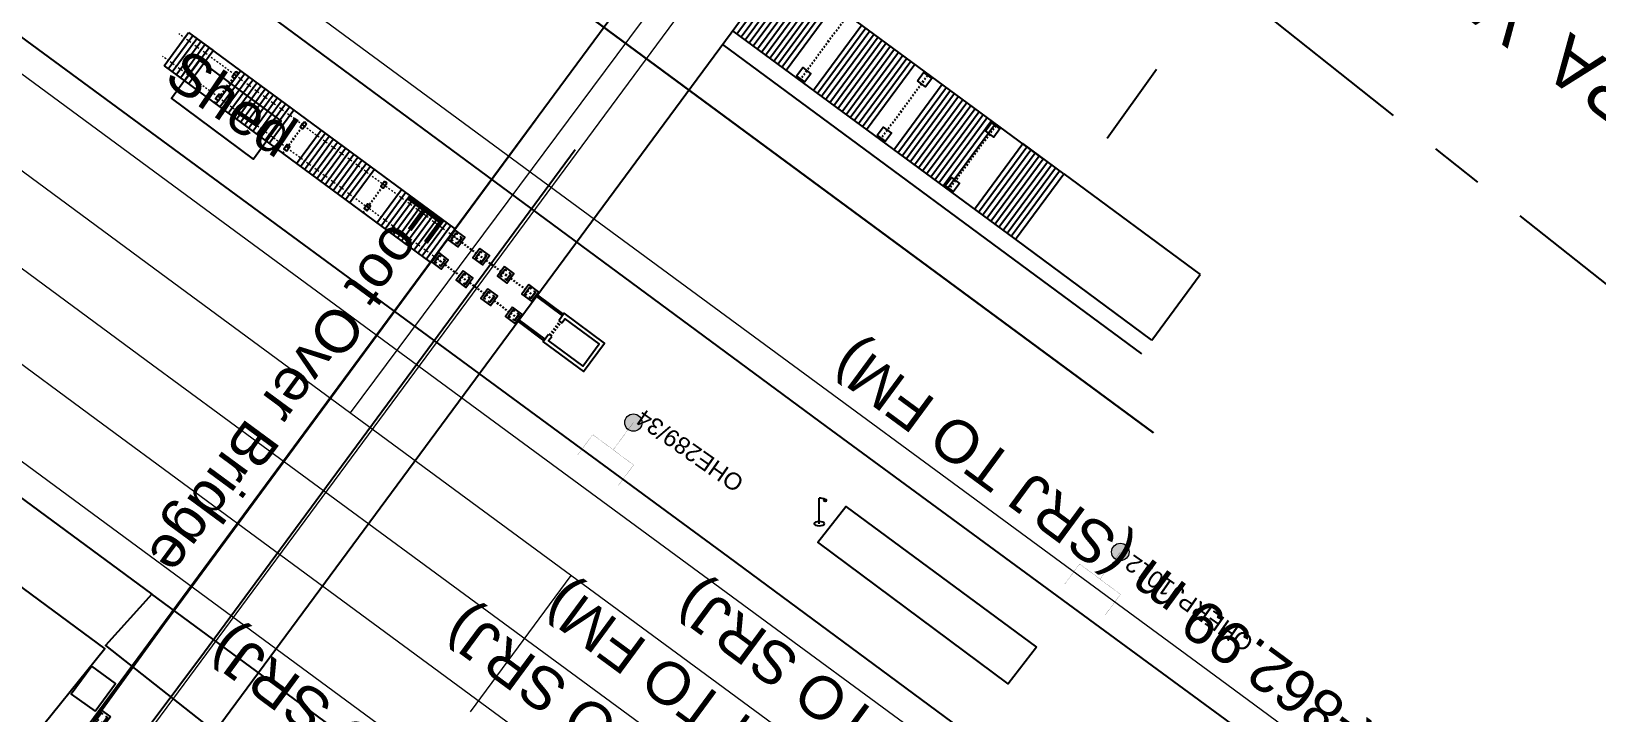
# Model space of a CAD drawing. Header units: metres. Extents: x 646303 to 662875, y 3366650 to 3378730.
# Drawn here: x 652987.1 to 653079.4, y 3373725 to 3373765.2 of the extents above; entities that cross this region are included whole.
import ezdxf
from ezdxf.enums import TextEntityAlignment as Align

# ---------------------------------------------------------------- set-up
doc = ezdxf.new("R2010")
doc.units = ezdxf.units.M
doc.header["$MEASUREMENT"] = 0
for name, pattern in [('CENTER', [50.8, 31.75, -6.35, 6.35, -6.35]), ('DASHED', [0.75, 0.5, -0.25]), ('HIDDEN', [0.375, 0.25, -0.125])]:
    doc.linetypes.add(name, pattern=pattern)
for name, color, linetype in [('AA_P_CEN_0.05', 2, 'CENTER'), ('AA_P_CON_0.30', 1, 'Continuous'), ('BASE PLATE', 1, 'Continuous'), ('col', 7, 'Continuous'), ('DFCC Boundary', 6, 'CENTER'), ('GOVT_BUILDING', 251, 'Continuous'), ('GRILL', 251, 'Continuous'), ('LAMP_POST', 7, 'Continuous'), ('PLATFORM', 7, 'Continuous'), ('RESIDENTIAL_BL_PUC', 251, 'Continuous'), ('SHED', 252, 'Continuous'), ('STEPS', 7, 'Continuous'), ('TOPO_TEXT', 251, 'Continuous'), ('Village Name', 7, 'Continuous')]:
    doc.layers.add(name, color=color, linetype=linetype)
for name, color, linetype, lineweight in [('Existing Chainage', 7, 'Continuous', 0), ('Existing IR Track', 143, 'Continuous', 0), ('OHE MAST', 8, 'Continuous', 0), ('OHE MAST TEXT', 8, 'Continuous', 0), ('pro Center line', 7, 'Continuous', 0), ('PROPOSED DFCC TRACK', 1, 'Continuous', 0), ("RAJPURA STN. SRJ's", 251, 'Continuous', 0)]:
    doc.layers.add(name, color=color, linetype=linetype, lineweight=lineweight)
doc.styles.get("Standard").update_dxf_attribs({"font": 'arial.ttf'})
doc.styles.add('Vill txt', font='arial.ttf', dxfattribs={"height": 3})
doc.linetypes.add('F-LINE', pattern='A,0.6,["X",Standard,S=0.3,R=0,X=0,Y=-0.15],0.1', length=0.7)

# ---------------------------------------------------------------- blocks, each defined once
blk = doc.blocks.new('LP')
for points in [[(0, 0), (0, 1.501)], [(0.252, 1.35), (0.436, 1.35)]]:
    blk.add_lwpolyline(points)
for centre, radius, start, end in [((0.066, 0.986), 0.519, 57.64249, 97.31648), ((0.344, 1.331), 0.094, 11.70118, 168.04763)]:
    blk.add_arc(centre, radius, start, end)
blk.add_ellipse((0.345, 1.357), major_axis=(0.0017, 0.0438), ratio=0.461056, start_param=1.74022, end_param=4.575836)
at = {"extrusion": (0, 0, -1)}
blk.add_ellipse((0, 0.005), major_axis=(0.308, 0), ratio=0.400495, dxfattribs=at)
blk = doc.blocks.new('OHE MAST')
h = blk.add_hatch(color=256)
edge = h.paths.add_edge_path()
edge.add_arc((0, 0), 0.514, 0, 360)
at = {"const_width": 0.01, "flags": 128}
for points in [[(1.5, 3.5), (1.5, 2), (-1.5, 2), (-1.5, 3.5)], [(0, 2), (0, 0)]]:
    blk.add_lwpolyline(points, dxfattribs=at)
blk.add_circle((0, 0), 0.514)
blk = doc.blocks.new('A$C23ec8c73')
at = {"layer": 'BASE PLATE', "elevation": -86491}
blk.add_lwpolyline([(350, 350), (-350, 350), (-350, -350), (350, -350)], close=True, dxfattribs=at)
at = {"layer": 'col', "color": 1, "ltscale": 1.5, "elevation": -86491}
for points in [[(206, 204, 0.373119), (191, 216), (-191, 216, 0.373119), (-206, 204), (-217, 131, -0.373119), (-224, 125), (-225, 125), (-225, 225), (225, 225), (225, 125), (224, 125, -0.373119), (217, 131)], [(206, -204, -0.373119), (191, -216), (-191, -216, -0.373119), (-206, -204), (-217, -131, 0.373119), (-224, -125), (-225, -125), (-225, -225), (225, -225), (225, -125), (224, -125, 0.373119), (217, -131)]]:
    blk.add_lwpolyline(points, format="xyb", close=True, dxfattribs=at)
blk = doc.blocks.new('tatit')
at = {"color": 1, "linetype": 'F-LINE', "elevation": 204605}
blk.add_lwpolyline([(154308, -342324), (154308, -311624)], dxfattribs=at)
at = {"layer": 'AA_P_CEN_0.05', "color": 1, "linetype": 'HIDDEN', "lineweight": 30, "ltscale": 3}
for p, q in [((134138, -305374, 114733), (134138, -311624, 329516)), ((135778, -305374, 170907), (135778, -311624, 385690))]:
    blk.add_line(p, q, dxfattribs=at)
for points, elevation in [([(133738, -289581), (136178, -289581)], 375580), ([(133738, -294574), (136178, -294574)], 207096), ([(133738, -300474), (136178, -300474)], 207096), ([(155308, -316524), (160108, -316524)], 139697), ([(155308, -322424), (160108, -322424)], 139697), ([(155308, -327417), (160108, -327417)], 308181)]:
    blk.add_lwpolyline(points, dxfattribs=dict(at, elevation=elevation))
at = {"layer": 'AA_P_CON_0.30'}
for p, q in [((133738, -285874, 207096), (136178, -285874, 272004)), ((70915, -305374, 181753), (160762, -305374, 205967)), ((160762, -311624, 205967), (70915, -311624, 181753)), ((155308, -342324, 204605), (155308, -332324, 204605)), ((160108, -332324, 204605), (160108, -342324, 204605))]:
    blk.add_line(p, q, dxfattribs=at)
at = {"layer": 'AA_P_CON_0.30', "color": 1}
for p, q in [((133993, -311624, 113598), (133993, -313524, 113598)), ((134093, -311624, 113598), (134093, -313524, 113598)), ((135823, -311624, 199273), (135823, -313524, 199273)), ((135923, -311624, 199273), (135923, -313524, 199273)), ((135458, -313524, 199273), (135458, -313754, 199273))]:
    blk.add_line(p, q, dxfattribs=at)
at = {"layer": 'AA_P_CON_0.30', "color": 1, "linetype": 'DASHED', "ltscale": 0.5}
for p, q in [((134458, -313589, 113598), (135458, -313589, 199273)), ((134458, -313689, 113598), (135458, -313689, 199273))]:
    blk.add_line(p, q, dxfattribs=at)
at = {"layer": 'AA_P_CON_0.30'}
for points, elevation in [([(133738, -285874), (133738, -305374)], 272004), ([(136178, -285874), (136178, -305374)], 336911), ([(136178, -285874), (136178, -287674)], 272004), ([(133738, -286174), (136178, -286174)], 207096), ([(133738, -286474), (136178, -286474)], 207096), ([(133738, -286774), (136178, -286774)], 207096), ([(133738, -287074), (136178, -287074)], 207096), ([(133738, -287374), (136178, -287374)], 207096), ([(133738, -287674), (136178, -287674)], 207096), ([(133738, -289674), (136178, -289674)], 207096), ([(133738, -289974), (136178, -289974)], 207096), ([(133738, -290274), (136178, -290274)], 207096), ([(133738, -290274), (136178, -290274)], 207096), ([(133738, -290574), (136178, -290574)], 207096), ([(133738, -290874), (136178, -290874)], 207096), ([(133738, -291174), (136178, -291174)], 207096), ([(133738, -291474), (136178, -291474)], 207096), ([(133738, -291774), (136178, -291774)], 207096), ([(133738, -292074), (136178, -292074)], 207096), ([(133738, -292074), (136178, -292074)], 207096), ([(133738, -292374), (136178, -292374)], 207096), ([(133738, -292674), (136178, -292674)], 207096), ([(133738, -292974), (136178, -292974)], 207096), ([(133738, -293274), (136178, -293274)], 207096), ([(133738, -293574), (136178, -293574)], 207096), ([(133738, -293574), (136178, -293574)], 207096), ([(133738, -295574), (136178, -295574)], 272004), ([(133738, -295874), (136178, -295874)], 272004), ([(133738, -296174), (136178, -296174)], 272004), ([(133738, -296474), (136178, -296474)], 272004), ([(133738, -296474), (136178, -296474)], 272004), ([(133738, -296774), (136178, -296774)], 272004), ([(133738, -297074), (136178, -297074)], 272004), ([(133738, -297374), (136178, -297374)], 272004), ([(133738, -297674), (136178, -297674)], 272004), ([(133738, -297974), (136178, -297974)], 272004), ([(133738, -298274), (136178, -298274)], 272004), ([(133738, -298274), (136178, -298274)], 272004), ([(133738, -298574), (136178, -298574)], 272004), ([(133738, -298874), (136178, -298874)], 272004), ([(133738, -299174), (136178, -299174)], 272004), ([(133738, -299474), (136178, -299474)], 272004), ([(133738, -301474), (136178, -301474)], 272004), ([(133738, -301774), (136178, -301774)], 272004), ([(133738, -302074), (136178, -302074)], 272004), ([(133738, -302374), (136178, -302374)], 272004), ([(133738, -302674), (136178, -302674)], 272004), ([(133738, -302974), (136178, -302974)], 272004), ([(133738, -302974), (136178, -302974)], 272004), ([(133738, -303274), (136178, -303274)], 272004), ([(133738, -303574), (136178, -303574)], 272004), ([(133738, -303574), (136178, -303574)], 272004), ([(133738, -303874), (136178, -303874)], 272004), ([(133738, -304174), (136178, -304174)], 272004), ([(133738, -304474), (136178, -304474)], 272004), ([(133738, -304774), (136178, -304774)], 272004), ([(133738, -305074), (136178, -305074)], 272004), ([(155308, -332324), (155308, -311624)], 204605), ([(160108, -330824), (160108, -311624)], 269513), ([(155308, -311924), (160108, -311924)], 204605), ([(155308, -312224), (160108, -312224)], 204605), ([(155308, -312524), (160108, -312524)], 204605), ([(155308, -312824), (160108, -312824)], 204605), ([(155308, -313124), (160108, -313124)], 204605), ([(155308, -313424), (160108, -313424)], 204605), ([(155308, -313424), (160108, -313424)], 204605), ([(155308, -313724), (160108, -313724)], 204605), ([(155308, -314024), (160108, -314024)], 204605), ([(155308, -314024), (160108, -314024)], 204605), ([(155308, -314324), (160108, -314324)], 204605), ([(155308, -314624), (160108, -314624)], 204605), ([(155308, -314924), (160108, -314924)], 204605), ([(155308, -315224), (160108, -315224)], 204605), ([(155308, -315524), (160108, -315524)], 204605), ([(155308, -317524), (160108, -317524)], 204605), ([(155308, -317824), (160108, -317824)], 204605), ([(155308, -318124), (160108, -318124)], 204605), ([(155308, -318424), (160108, -318424)], 204605), ([(155308, -318724), (160108, -318724)], 204605), ([(155308, -318724), (160108, -318724)], 204605), ([(155308, -319024), (160108, -319024)], 204605), ([(155308, -319324), (160108, -319324)], 204605), ([(155308, -319624), (160108, -319624)], 204605), ([(155308, -319924), (160108, -319924)], 204605), ([(155308, -320224), (160108, -320224)], 204605), ([(155308, -320524), (160108, -320524)], 204605), ([(155308, -320524), (160108, -320524)], 204605), ([(155308, -320824), (160108, -320824)], 204605), ([(155308, -321124), (160108, -321124)], 204605), ([(155308, -321424), (160108, -321424)], 204605), ([(155308, -323424), (160108, -323424)], 139697), ([(155308, -323424), (160108, -323424)], 139697), ([(155308, -323724), (160108, -323724)], 139697), ([(155308, -324024), (160108, -324024)], 139697), ([(155308, -324324), (160108, -324324)], 139697), ([(155308, -324624), (160108, -324624)], 139697), ([(155308, -324924), (160108, -324924)], 139697), ([(155308, -324924), (160108, -324924)], 139697), ([(155308, -325224), (160108, -325224)], 139697), ([(155308, -325524), (160108, -325524)], 139697), ([(155308, -325824), (160108, -325824)], 139697), ([(155308, -326124), (160108, -326124)], 139697), ([(155308, -326424), (160108, -326424)], 139697), ([(155308, -326724), (160108, -326724)], 139697), ([(155308, -326724), (160108, -326724)], 139697), ([(155308, -327024), (160108, -327024)], 139697), ([(155308, -327324), (160108, -327324)], 139697), ([(155308, -329324), (160108, -329324)], 139697), ([(160108, -332324), (160108, -329324)], 204605), ([(155308, -329624), (160108, -329624)], 139697), ([(155308, -329924), (160108, -329924)], 139697), ([(155308, -330224), (160108, -330224)], 139697), ([(155308, -330524), (160108, -330524)], 139697), ([(155308, -330824), (160108, -330824)], 139697), ([(155308, -330824), (160108, -330824)], 139697), ([(155308, -331124), (160108, -331124)], 139697), ([(155308, -331424), (160108, -331424)], 139697), ([(155308, -331724), (160108, -331724)], 139697), ([(155308, -332024), (160108, -332024)], 139697), ([(155308, -332324), (160108, -332324)], 204605), ([(155308, -342324), (160108, -342324)], 204605)]:
    blk.add_lwpolyline(points, dxfattribs=dict(at, elevation=elevation))
for points, elevation in [([(133963, -289681), (134313, -289681), (134313, -289481), (133963, -289481)], 440488), ([(135953, -289681), (135603, -289681), (135603, -289481), (135953, -289481)], 440488), ([(133963, -294674), (134313, -294674), (134313, -294474), (133963, -294474)], 272004), ([(135953, -294674), (135603, -294674), (135603, -294474), (135953, -294474)], 272004), ([(133963, -300574), (134313, -300574), (134313, -300374), (133963, -300374)], 272004), ([(135953, -300574), (135603, -300574), (135603, -300374), (135953, -300374)], 272004), ([(155408, -316224), (156008, -316224), (156008, -316824), (155408, -316824)], 204605), ([(155408, -322124), (156008, -322124), (156008, -322724), (155408, -322724)], 204605), ([(159408, -322124), (160008, -322124), (160008, -322724), (159408, -322724)], 204605), ([(155408, -327117), (156008, -327117), (156008, -327717), (155408, -327717)], 204605), ([(159408, -327117), (160008, -327117), (160008, -327717), (159408, -327717)], 204605)]:
    blk.add_lwpolyline(points, close=True, dxfattribs=dict(at, elevation=elevation))
at = {"layer": 'AA_P_CON_0.30', "color": 1, "elevation": 113598}
for points in [[(134458, -313524), (133913, -313524), (133913, -316484), (136003, -316484), (136003, -313524), (135458, -313524)], [(134458, -313754), (134143, -313754), (134143, -316254), (135773, -316254), (135773, -313754), (135458, -313754)]]:
    blk.add_lwpolyline(points, dxfattribs=at)
at = {"layer": 'pro Center line', "color": 2, "linetype": 'CENTER', "lineweight": 0}
for p, q in [((134138, -306124, 272004), (134138, -285463, 272004)), ((135778, -306124, 272004), (135778, -285463, 272004))]:
    blk.add_line(p, q, dxfattribs=at)
at = {"layer": 'pro Center line', "color": 2, "lineweight": 0}
blk.add_line((62391, -308499, 181753), (165582, -308499, 206086), dxfattribs=at)
at = {"layer": 'PROPOSED DFCC TRACK', "lineweight": 30, "elevation": 20514, "flags": 128}
blk.add_lwpolyline([(150962, -345660), (150962, -282221)], dxfattribs=at)
at = {"color": 4, "xscale": -1, "rotation": 180}
blk.add_blockref('A$C23ec8c73', (100608, -305799, 107005), dxfattribs=at)
at = {"color": 4}
for p in [(134138, -305799, 762), (135778, -305799, -85730), (134138, -307599, 277687), (135778, -307599, 333861), (134138, -309399, 339544), (135778, -309399, 395718), (134138, -311199, 401402), (135778, -311199, 457576)]:
    blk.add_blockref('A$C23ec8c73', p, dxfattribs=at)

msp = doc.modelspace()

# ---------------------------------------------------------------- linework, layer by layer
at = {"layer": 'DFCC Boundary', "ltscale": 0.5, "flags": 128}
msp.add_lwpolyline([(655695.597, 3371812.1897), (655640.8822, 3371912.823), (655580.0449, 3371996.7158), (655509.7792, 3372062.0857), (655426.9534, 3372113.9756), (655342.6069, 3372167.9462), (655257.8854, 3372221.2222), (655173.2688, 3372275.363), (655087.3459, 3372327.2788), (655002.8598, 3372380.6107), (654914.5097, 3372429.9473), (654741.1355, 3372529.4419), (654650.033, 3372576.4159), (654568.6995, 3372626.155), (654571.9877, 3372630.6369), (654391.4686, 3372756.327), (654377.1337, 3372736.8494), (654004.4289, 3373016.6995), (654007.7887, 3373020.6424), (653690.5739, 3373253.6486), (653690.5425, 3373253.6059), (653433.8132, 3373453.1485), (653440.7668, 3373462.5592), (653208.8394, 3373636.5534), (653216.1698, 3373646.5105), (653142.1983, 3373700.8896), (653053.6963, 3373771.1122), (652994.4341, 3373810.5255), (652929.3691, 3373859.5713), (652860.9168, 3373902.1103), (652749.6028, 3373984.4705), (652631.2396, 3374070.7175), (652636.2281, 3374078.1704), (652537.912, 3374145.7283), (652392.904, 3374241.2711), (652388.7719, 3374235.6812), (652308.569, 3374304.8076), (652315.9256, 3374314.7669), (652103.9815, 3374448.7876), (652083.1937, 3374464.1943), (652072.7494, 3374471.9329), (652052.3219, 3374487.0684), (652038.1897, 3374497.5387), (652024.0173, 3374508.0388), (652009.8347, 3374518.5254), (651995.6683, 3374529), (651981.7515, 3374539.2836), (651967.8828, 3374549.5317), (651954.6903, 3374559.2866), (651941.4997, 3374569.04), (651923.9377, 3374582.0168), (651906.3215, 3374595.0337), (651892.0868, 3374605.5547), (651877.7985, 3374616.1153), (651861.6288, 3374628.0564), (651845.5071, 3374639.9619), (651829.5757, 3374651.7544), (651824.7911, 3374655.296), (651813.6747, 3374663.5244), (651797.4592, 3374675.4968), (651792.6217, 3374679.0685), (651809.3453, 3374701.6999), (651798.0335, 3374710.0518), (651782.3495, 3374721.6444), (651766.6655, 3374733.2369), (651750.5163, 3374745.1875), (651734.3118, 3374757.179), (651717.3274, 3374769.6994), (651700.4625, 3374782.1317), (651684.6001, 3374793.8578), (651668.5938, 3374805.6902), (651652.6806, 3374817.4203), (651636.8173, 3374829.1137), (651620.9269, 3374840.8662), (651604.9647, 3374852.6718), (651588.7459, 3374864.6312), (651572.5882, 3374876.5455), (651556.6943, 3374888.2868), (651540.8409, 3374899.9983), (651524.5553, 3374912.0488), (651508.2568, 3374924.109), (651492.7938, 3374935.5157), (651477.3997, 3374946.8715), (651461.3291, 3374958.7436), (651445.2311, 3374970.6359), (651429.3555, 3374982.3615), (651413.4375, 3374994.1184), (651396.6322, 3375006.522), (651379.7761, 3375018.963), (651363.6644, 3375030.8565), (651352.7728, 3375038.8965), (651331.6522, 3375054.4784), (651315.7738, 3375066.1947), (651299.7306, 3375078.0412), (651283.6239, 3375089.9346), (651273.9044, 3375097.1057), (651264.2377, 3375104.2378), (651243.4187, 3375119.6324), (651222.5077, 3375135.095), (651201.5462, 3375150.5784), (651180.4926, 3375166.1298), (651161.7365, 3375179.9701), (651143.0969, 3375193.7244), (651126.6442, 3375205.9373), (651110.0563, 3375218.2505), (651088.7204, 3375233.9244), (651067.5473, 3375249.4788), (651049.4448, 3375262.8672), (651031.0656, 3375276.4601), (651013.3004, 3375289.5618), (650995.6557, 3375302.5748), (650975.556, 3375317.4171), (650955.4878, 3375332.2363), (650948.8014, 3375337.1771), (650951.4372, 3375340.7501), (650937.0874, 3375351.3535), (650916.0918, 3375366.8677), (650897.9224, 3375380.2929), (650879.805, 3375393.6796), (650866.8386, 3375403.2309), (650853.9116, 3375412.7532), (650835.5886, 3375426.289), (650817.2946, 3375439.8035), (650797.968, 3375454.1206), (650778.7222, 3375468.3781), (650760.7655, 3375481.6337), (650742.8011, 3375494.8949), (650723.0807, 3375509.4255), (650703.3693, 3375523.9495), (650688.6613, 3375534.8372), (650673.8463, 3375545.804), (650653.7938, 3375560.6295), (650633.6894, 3375575.4932), (650612.6421, 3375591.0542), (650592.0153, 3375606.3042), (650570.0328, 3375622.5591), (650548.5001, 3375638.4814), (650530.5234, 3375651.793), (650512.3606, 3375665.2423), (650494.7465, 3375678.2665), (650476.9008, 3375691.462), (650459.2976, 3375704.4721), (650441.3132, 3375717.7633), (650427.1261, 3375728.1319), (650413.8099, 3375737.864), (650402.677, 3375746.2697), (650389.8486, 3375755.6668), (650377.7322, 3375764.5425), (650360.7275, 3375777.1141), (650343.7744, 3375789.6482), (650325.0342, 3375803.5254), (650306.3109, 3375817.39), (650287.6225, 3375831.2124), (650268.717, 3375845.1957), (650250.337, 3375858.8009), (650231.8256, 3375872.5033), (650215.4559, 3375884.6355), (650199.261, 3375896.6381), (650189.9351, 3375903.5429), (650184.6476, 3375907.4517), (650170.3331, 3375918.0338), (650153.2211, 3375930.7288), (650135.9365, 3375943.5518), (650119.2313, 3375955.9159), (650102.3769, 3375968.3905), (650085.2738, 3375981.0461), (650068.2078, 3375993.6742), (650052.7787, 3376005.1011), (650037.4384, 3376016.4621), (650022.1728, 3376027.766), (650006.9632, 3376039.0283), (649974.7512, 3376062.8762), (649961.4537, 3376072.7117), (649948.2091, 3376082.508), (649944.476, 3376085.2722), (649918.728, 3376050.5341), (649909.4316, 3376057.4177), (649896.4092, 3376067.0604), (649893.7832, 3376069.0128), (649891.1645, 3376070.9437), (649888.4639, 3376072.9569), (649875.744, 3376082.3694), (649867.5551, 3376088.4016), (649853.4118, 3376098.8745), (649839.2513, 3376109.3603), (649829.0749, 3376116.9005), (649827.2194, 3376118.2675), (649818.0867, 3376125.0366), (649808.8566, 3376131.8779), (649793.2502, 3376143.4201), (649777.6288, 3376154.9733), (649763.6321, 3376165.3144), (649749.5741, 3376175.7007), (649733.9228, 3376187.2754), (649718.3343, 3376198.8036), (649705.3241, 3376208.4391), (649692.3703, 3376218.0327), (649678.0208, 3376228.6769), (649663.5747, 3376239.3366), (649646.4625, 3376252.0623), (649634.6272, 3376260.744), (649624.9192, 3376267.9946), (649615.0208, 3376275.3876), (649599.9831, 3376286.4834), (649588.9857, 3376294.598), (649590.032, 3376296.0132), (649586.1685, 3376298.8639), (649569.3593, 3376311.3207), (649552.641, 3376323.7102), (649537.2353, 3376335.0739), (649521.9792, 3376346.327), (649506.2408, 3376358.0035), (649490.3575, 3376369.7875), (649475.7578, 3376380.5673), (649461.1933, 3376391.3211), (649445.4753, 3376402.9572), (649429.8494, 3376414.5253), (649414.4906, 3376425.9209), (649378.3483, 3376452.6365), (649368.4603, 3376459.9984), (649352.6509, 3376471.6682), (649336.6992, 3376483.4434), (649322.3941, 3376494.1037), (649307.6557, 3376505.0862), (649290.8736, 3376517.4208), (649273.972, 3376529.8435), (649258.1992, 3376541.4854), (649242.2966, 3376553.2232), (649226.5432, 3376564.8634), (649210.8826, 3376576.435), (649195.2207, 3376588.0769), (649179.5326, 3376599.7383), (649164.9134, 3376610.5118), (649150.5177, 3376621.1205), (649135.415, 3376632.3287), (649120.2337, 3376643.5954), (649107.8929, 3376652.6743), (649095.5927, 3376661.7234), (649079.5687, 3376673.5769), (649063.4846, 3376685.4748), (649046.5651, 3376697.9756), (649029.6506, 3376710.4727), (649013.3465, 3376722.5351), (648996.9805, 3376734.6431), (648980.3936, 3376746.8979), (648963.6626, 3376759.259), (648946.7453, 3376771.7643), (648929.6945, 3376784.3682), (648913.5118, 3376796.3614), (648897.2206, 3376808.435), (648876.2496, 3376823.9678), (648855.1325, 3376839.6089), (648839.3985, 3376851.2044), (648823.6596, 3376862.8037), (648806.187, 3376875.7235), (648788.7814, 3376888.5937), (648772.4766, 3376900.6763), (648756.1277, 3376912.7915), (648748.6058, 3376918.3049), (648733.321, 3376929.6306), (648718.1841, 3376940.8501), (648694.1574, 3376958.9078), (648686.9154, 3376964.1595), (648685.9321, 3376964.8321), (648667.95, 3376978.2197), (648649.3198, 3376992.1471), (648633.5557, 3377003.8368), (648617.684, 3377015.6038), (648613.3865, 3377018.7718), (648613.1308, 3377018.4261), (648605.39, 3377024.1325), (648593.439, 3377032.9404), (648576.5994, 3377045.3816), (648559.8787, 3377057.7351), (648542.9247, 3377070.3132), (648525.9483, 3377082.908), (648511.3109, 3377093.7409), (648496.5572, 3377104.6599), (648477.562, 3377118.7172), (648458.5464, 3377132.7896), (648451.3349, 3377138.2101), (648435.5918, 3377149.862), (648422.1096, 3377159.9046), (648408.3664, 3377170.0637), (648394.6863, 3377180.1761), (648381.6588, 3377189.818), (648368.6059, 3377199.4787), (648354.1188, 3377210.196), (648339.6473, 3377220.9017), (648325.8166, 3377231.1386), (648311.9735, 3377241.3853), (648297.2469, 3377252.2824), (648283.6168, 3377262.3688), (648282.6002, 3377260.9951), (648281.5015, 3377261.8082), (648268.446, 3377271.4578), (648255.3849, 3377281.1115), (648243.3023, 3377290.0413), (648231.5826, 3377298.7116), (648230.1246, 3377299.843), (648216.137, 3377310.1827), (648202.3989, 3377320.3379), (648187.9045, 3377331.0225), (648173.4524, 3377341.7035), (648159.964, 3377351.7009), (648146.3755, 3377361.7726), (648132.3698, 3377372.1252), (648118.3132, 3377382.5155), (648104.5683, 3377392.6752), (648090.8453, 3377402.8186), (648079.0331, 3377411.5788), (648067.1746, 3377420.3734), (648052.1864, 3377431.461), (648037.1291, 3377442.5999), (648023.4384, 3377452.7367), (648009.6421, 3377462.9518), (647998.5681, 3377471.1475), (647977.6651, 3377486.6371), (647970.8013, 3377491.7424), (647954.3046, 3377504.0127), (647940.5645, 3377514.1537), (647927.1436, 3377524.0583), (647912.5029, 3377534.9198), (647897.7662, 3377545.8524), (647883.3488, 3377556.5286), (647868.9785, 3377567.1699), (647855.3948, 3377577.2425), (647841.7032, 3377587.3948), (647828.8284, 3377596.8277), (647815.9828, 3377606.2395), (647798.869, 3377618.9232), (647787.996, 3377626.9816), (647769.1212, 3377640.9619), (647756.6675, 3377650.183), (647742.624, 3377660.5991), (647728.5049, 3377671.0713), (647713.635, 3377682.0926), (647698.699, 3377693.1628), (647681.9918, 3377705.517), (647665.4025, 3377717.7839), (647652.0515, 3377727.6811), (647638.8028, 3377737.5025), (647625.2604, 3377747.546), (647611.724, 3377757.585), (647601.846, 3377764.9047), (647586.5632, 3377776.2354), (647574.9107, 3377784.8659), (647552.1318, 3377801.7377), (647544.5766, 3377807.3492), (647531.2096, 3377817.2774), (647518.7824, 3377826.4783), (647506.3678, 3377835.6698), (647493.0662, 3377845.5438), (647479.7149, 3377855.4547), (647466.3541, 3377865.3556), (647452.9886, 3377875.26), (647440.1702, 3377884.755), (647427.3392, 3377894.2595), (647421.9004, 3377898.2902), (647422.4016, 3377898.9655), (647413.1507, 3377905.8213), (647398.5546, 3377916.6386), (647385.2867, 3377926.4568), (647372.1159, 3377936.2032), (647357.4127, 3377947.1112), (647351.2811, 3377951.6601), (647330.0092, 3377967.4105), (647317.4471, 3377976.6964), (647304.414, 3377986.3606), (647291.335, 3377996.0589), (647278.7541, 3378005.3917), (647266.0777, 3378014.7954), (647252.9457, 3378024.4462), (647239.9839, 3378033.9719), (647225.7512, 3378044.5255), (647211.5179, 3378055.0796), (647196.511, 3378066.208), (647181.4966, 3378077.3419), (647167.7872, 3378087.5064), (647154.0498, 3378097.6917), (647140.7668, 3378107.5414), (647127.4862, 3378117.3893), (647113.2521, 3378127.9375), (647099.0375, 3378138.4713), (647085.0268, 3378148.8592), (647070.9977, 3378159.2608), (647056.5444, 3378169.9697), (647042.0873, 3378180.6814), (647027.5624, 3378191.4464), (647013.0728, 3378202.1851), (646999.864, 3378211.9684), (646986.6741, 3378221.7376), (646973.6148, 3378231.4185), (646960.4875, 3378241.1499), (646945.7953, 3378252.0414), (646931.0256, 3378262.9902), (646930.6274, 3378263.2852), (646951.9475, 3378292.0562)], dxfattribs=at)
at = {"layer": 'Existing Chainage', "color": 0, "linetype": 'Continuous', "lineweight": 13, "flags": 128}
msp.add_lwpolyline([(653013.0349, 3373725.0236), (653018.9661, 3373733.0747)], dxfattribs=at)
at = {"layer": 'Existing IR Track', "flags": 128}
for points in [[(653126.201, 3373672.9183), (653117.4788, 3373680.4895), (653087.364, 3373704.6777), (653056.855, 3373727.188), (653018.3304, 3373755.5417), (652949.7314, 3373806.0918), (652919.4102, 3373828.3832), (652886.5558, 3373852.6383), (652863.3459, 3373869.7541), (652829.5996, 3373894.7682), (652804.5726, 3373913.1994), (652777.4858, 3373933.2401), (652748.3787, 3373954.897), (652719.3268, 3373976.3993), (652697.0863, 3373992.8052), (652679.5191, 3374005.8061), (652662.2454, 3374018.5936), (652647.6982, 3374029.2881), (652630.8054, 3374041.7311), (652618.4234, 3374050.8725), (652602.9383, 3374062.3321), (652587.4496, 3374073.837), (652571.5248, 3374085.4632), (652521.2923, 3374117.2724)], [(653150.8967, 3373618.7451), (653124.3648, 3373638.158), (653088.091, 3373664.889), (653052.5048, 3373691.1437), (653021.0346, 3373714.3765), (652988.1136, 3373738.659), (652952.7205, 3373764.7408), (652912.8499, 3373794.2057), (652881.4043, 3373817.31), (652850.5782, 3373839.9979), (652815.81, 3373865.6463), (652785.1919, 3373888.2845), (652753.7133, 3373911.4717), (652720.2865, 3373936.0479), (652700.5729, 3373950.583), (652688.0284, 3373959.8103), (652677.4201, 3373967.6447), (652661.1815, 3373979.5816), (652643.2361, 3373992.7955), (652628.4274, 3374003.737)], [(653135.9219, 3373652.7543), (653117.1724, 3373666.5456), (653081.2038, 3373693.0024), (653047.7357, 3373717.6201), (653030.0984, 3373730.5933), (653015.4925, 3373741.3414), (652997.404, 3373754.6522), (652981.2511, 3373766.5497), (652962.9593, 3373780.0226), (652943.5973, 3373794.28), (652923.905, 3373808.7805), (652908.1175, 3373820.4499), (652892.003, 3373832.3608), (652876.9771, 3373843.4357), (652858.9245, 3373856.7413), (652844.1672, 3373867.6389), (652826.8673, 3373880.4142), (652811.28, 3373891.9347)], [(652808.5586, 3373888.255), (652824.0478, 3373876.8364), (652841.4696, 3373863.9903), (652856.2532, 3373853.0893), (652874.2787, 3373839.7854), (652889.1839, 3373828.7843), (652905.4351, 3373816.8222), (652921.0614, 3373805.3201), (652940.9195, 3373790.6559), (652960.2688, 3373776.3674), (652978.5385, 3373762.8814), (652994.7899, 3373750.8853), (653012.7619, 3373737.6453), (653027.2504, 3373726.9717), (653044.9872, 3373713.8992), (653078.4328, 3373689.2511), (653095.5978, 3373676.6021), (653114.3889, 3373662.778), (653132.956, 3373649.093)], [(652821.2125, 3373873.2335), (652838.7376, 3373860.3047), (652853.6449, 3373849.3073), (652871.5361, 3373836.0837), (652886.231, 3373825.2225), (652902.6861, 3373813.1154), (652918.3143, 3373801.6168), (652938.167, 3373786.9423), (652957.7989, 3373772.4305), (652975.7786, 3373759.1557), (652993.9181, 3373745.7628), (653010.0019, 3373733.9256), (653026.3209, 3373721.9154), (653042.2237, 3373710.1702), (653058.3068, 3373698.2919), (653075.6422, 3373685.4862), (653093.3343, 3373672.417), (653111.5589, 3373658.9601), (653130.0925, 3373645.275)], [(652818.6998, 3373869.4947), (652836.047, 3373856.6678), (652853.5109, 3373843.7546), (652868.8491, 3373832.4489), (652884.3596, 3373821.0161), (652899.9869, 3373809.4659), (652915.6899, 3373797.8596), (652935.4594, 3373783.28), (652955.226, 3373768.7026), (652973.0824, 3373755.511), (652990.9668, 3373742.2987), (653007.2986, 3373730.2648), (653023.685, 3373718.1906), (653039.5114, 3373706.5041), (653055.4056, 3373694.7677), (653072.9272, 3373681.8171), (653090.5717, 3373668.7758), (653108.856, 3373655.3032), (653127.204, 3373641.7838)]]:
    msp.add_lwpolyline(points, dxfattribs=at)
at = {"layer": 'GOVT_BUILDING', "linetype": 'Continuous'}
for points in [[(652917.016, 3373783.788, 0), (652991.476, 3373728.752, 271.62), (652985.251, 3373721.047, 271.485), (652961.4714, 3373738.087, 271.3845), (652962.4069, 3373739.6768, 271.4645), (652942.5076, 3373754.6555, 271.5535), (652941.4394, 3373753.2789, 271.4755), (652918.9903, 3373769.9804, 272.637), (652916.9467, 3373767.2973, 272.6264), (652909.1222, 3373773.5393, 0)], [(652990.897, 3373725.066, 271.718), (652992.107, 3373726.698, 271.493), (652990.709, 3373727.718, 271.345), (652989.4916, 3373726.076, 271.345)]]:
    msp.add_polyline3d(points, close=True, dxfattribs=at)
at = {"layer": 'GRILL', "linetype": 'Continuous'}
msp.add_polyline3d([(653046.399, 3373728.835, 270.31), (653044.721, 3373726.672, 270.386), (653033.504, 3373735.029, 270.377), (653035.149, 3373737.149, 270.599), (653046.399, 3373728.835, 270.31)], dxfattribs=at)
at = {"layer": 'PLATFORM', "linetype": 'Continuous'}
for points in [[(652669.243, 3374004.067, 269.575), (652689.213, 3373989.595, 269.652), (652701.278, 3373980.4997, 269.525), (652702.5316, 3373982.141, 269.525), (652715.964, 3373972.254, 269.688), (652714.877, 3373970.319, 269.503), (652714.877, 3373970.319, 269.503), (652712.036, 3373967.475, 269.076), (652716.901, 3373963.938, 269.643), (652763.215, 3373929.705, 269.661), (652799.634, 3373902.66, 269.667), (652884.63, 3373839.819, 269.643), (652931.86, 3373805.204, 269.529), (652979.135, 3373770.293, 269.511), (653028.214, 3373734.174, 269.551), (653069.051, 3373703.964, 269.553), (653096.933, 3373683.524, 269.558), (653101.589, 3373680.073, 268.752), (653104.004, 3373683.171, 269.078), (653108.457, 3373680.268, 269.511), (653113.801, 3373675.867, 268.858)], [(653113.29, 3373675.142, 268.878), (653113.801, 3373675.867, 268.858), (653115.666, 3373677.901, 268.873), (653116.492, 3373679.074, 268.871), (653111.237, 3373683.575, 269.527), (653102.705, 3373690.716, 269.503), (653074.593, 3373712.055, 269.536), (653034.011, 3373741.861, 269.534), (652986.021, 3373777.355, 269.532), (652946.277, 3373806.659, 269.53), (652892.624, 3373846.04, 269.63), (652804.761, 3373910.9, 269.693), (652764.959, 3373940.443, 269.69), (652717.976, 3373975.248, 269.631), (652692.682, 3373993.91, 269.605)], [(652787.281, 3373867.995, 269.725), (652708.632, 3373927.338, 269.766), (652692.95, 3373941.469, 269.686), (652678.59, 3373955.058, 269.695), (652674.622, 3373959.05, 269.053), (652678.341, 3373964.85, 269.039), (652683.99, 3373960.684, 269.712), (652699.484, 3373949.247, 269.724), (652715.759, 3373937.292, 269.727), (652795.422, 3373878.576, 269.773), (652833.403, 3373850.6, 269.735), (652875.739, 3373819.35, 269.687), (652897.194, 3373803.553, 269.639), (652919.463, 3373787.155, 269.636), (652994.236, 3373731.977, 269.692), (652991.521, 3373728.951, 269.642)]]:
    msp.add_polyline3d(points, dxfattribs=at)
msp.add_polyline3d([(653133.564, 3373622.078, 268.998), (653137.196, 3373626.382, 268.851), (653132.641, 3373629.898, 269.688), (653011.325, 3373719.384, 269.843), (652994.236, 3373731.977, 269.692), (652991.521, 3373728.951, 269.642), (653008.106, 3373715.846, 269.909), (653088.505, 3373656.501, 269.827), (653087.668, 3373655.169, 269.785), (653129.261, 3373625.057, 269.744)], close=True, dxfattribs=at)
at = {"layer": "RAJPURA STN. SRJ's", "color": 10, "lineweight": 13, "flags": 128}
msp.add_lwpolyline([(653005.9515, 3373742.6626), (653033.8407, 3373780.1435), (653051.8051, 3373766.864), (653079.3548, 3373804.1329)], dxfattribs=at)
at = {"layer": 'RESIDENTIAL_BL_PUC', "linetype": 'Continuous'}
msp.add_line((653050.545, 3373758.874, 271.568), (653053.4631, 3373762.9341, 271.568), dxfattribs=at)
at = {"layer": 'SHED', "linetype": 'Continuous'}
msp.add_polyline3d([(652997.026, 3373763.474, 272.06), (653001.86, 3373759.867, 272.03), (653000.235, 3373757.617, 272.031), (652995.4009, 3373761.224, 272.031)], close=True, dxfattribs=at)
at = {"layer": 'STEPS', "linetype": 'Continuous'}
for points in [[(652989.586, 3373717.971, 269.721), (652987.191, 3373719.638, 269.724), (652988.935, 3373721.842, 271.332), (652990.325, 3373723.805, 271.371), (652994.987, 3373730.237, 276.052), (653016.877, 3373759.972, 276.407)], [(653019.19, 3373758.173, 276.434), (652997.345, 3373728.543, 276.036), (652992.583, 3373722.154, 271.386), (652991.168, 3373720.202, 271.335), (652989.586, 3373717.971, 269.721)]]:
    msp.add_polyline3d(points, dxfattribs=at)

# ---------------------------------------------------------------- block references
at = {"color": 2, "xscale": 0.001, "yscale": 0.001, "zscale": 0.001, "rotation": 53.55599466207241}
msp.add_blockref('tatit', (652685.5504, 3373825.3752, 766.6929), dxfattribs=at)
at = {"layer": 'LAMP_POST', "linetype": 'Continuous'}
msp.add_blockref('LP', (653033.587, 3373736.126, 270.823), dxfattribs=at)
at = {"layer": 'OHE MAST', "color": 2, "rotation": 143.3908318566117}
for p in [(653022.631, 3373742.09), (653051.329, 3373734.459)]:
    msp.add_blockref('OHE MAST', p, dxfattribs=at)

# ---------------------------------------------------------------- texts
at = {"layer": 'OHE MAST TEXT'}
for s, p in [('OHE289/34', (653025.9531, 3373740.4233)), ('OHERPJ1012', (653055.3915, 3373731.4306))]:
    msp.add_text(s, height=1, rotation=145, dxfattribs=at).set_placement(p, align=Align.MIDDLE_CENTER)
at = {"layer": "RAJPURA STN. SRJ's", "color": 7}
for s, p in [('DN LOOP  CSR-862.99 m (SRJ TO FM)', (653085.8663, 3373709.9853)), ('DN MAIN LINE  CSR-843.42 m (FM TO FM)', (653073.8684, 3373692.0517)), ('DN LOOP  CSR-726.60 m (FM TO SRJ)', (653076.6304, 3373695.8068)), ('UP LOOP LINE  CSR-840.70 m (SRJ TO SRJ)', (653071.1358, 3373688.3035)), ('COMMON LOOP LINE CSR-738.52 m (SRJ TO SRJ)', (653065.6819, 3373680.9157))]:
    msp.add_text(s, height=2.5, rotation=143.627903, dxfattribs=at).set_placement(p)
at = {"layer": 'TOPO_TEXT'}
for s, rotation, p in [('Shed', 325.888145, (652994.8689, 3373762.1866)), ('Foot Over Bridge', 233.60015, (653009.674, 3373755.7192))]:
    msp.add_text(s, height=2.5, rotation=rotation, dxfattribs=at).set_placement(p)
at = {"layer": 'Village Name', "style": 'Vill txt'}
msp.add_text('RAJPURA  VILLAGE', height=3, rotation=143.577192, dxfattribs=at).set_placement((653076.846, 3373764.0225), align=Align.MIDDLE_CENTER)

doc.saveas('drawing.dxf')
